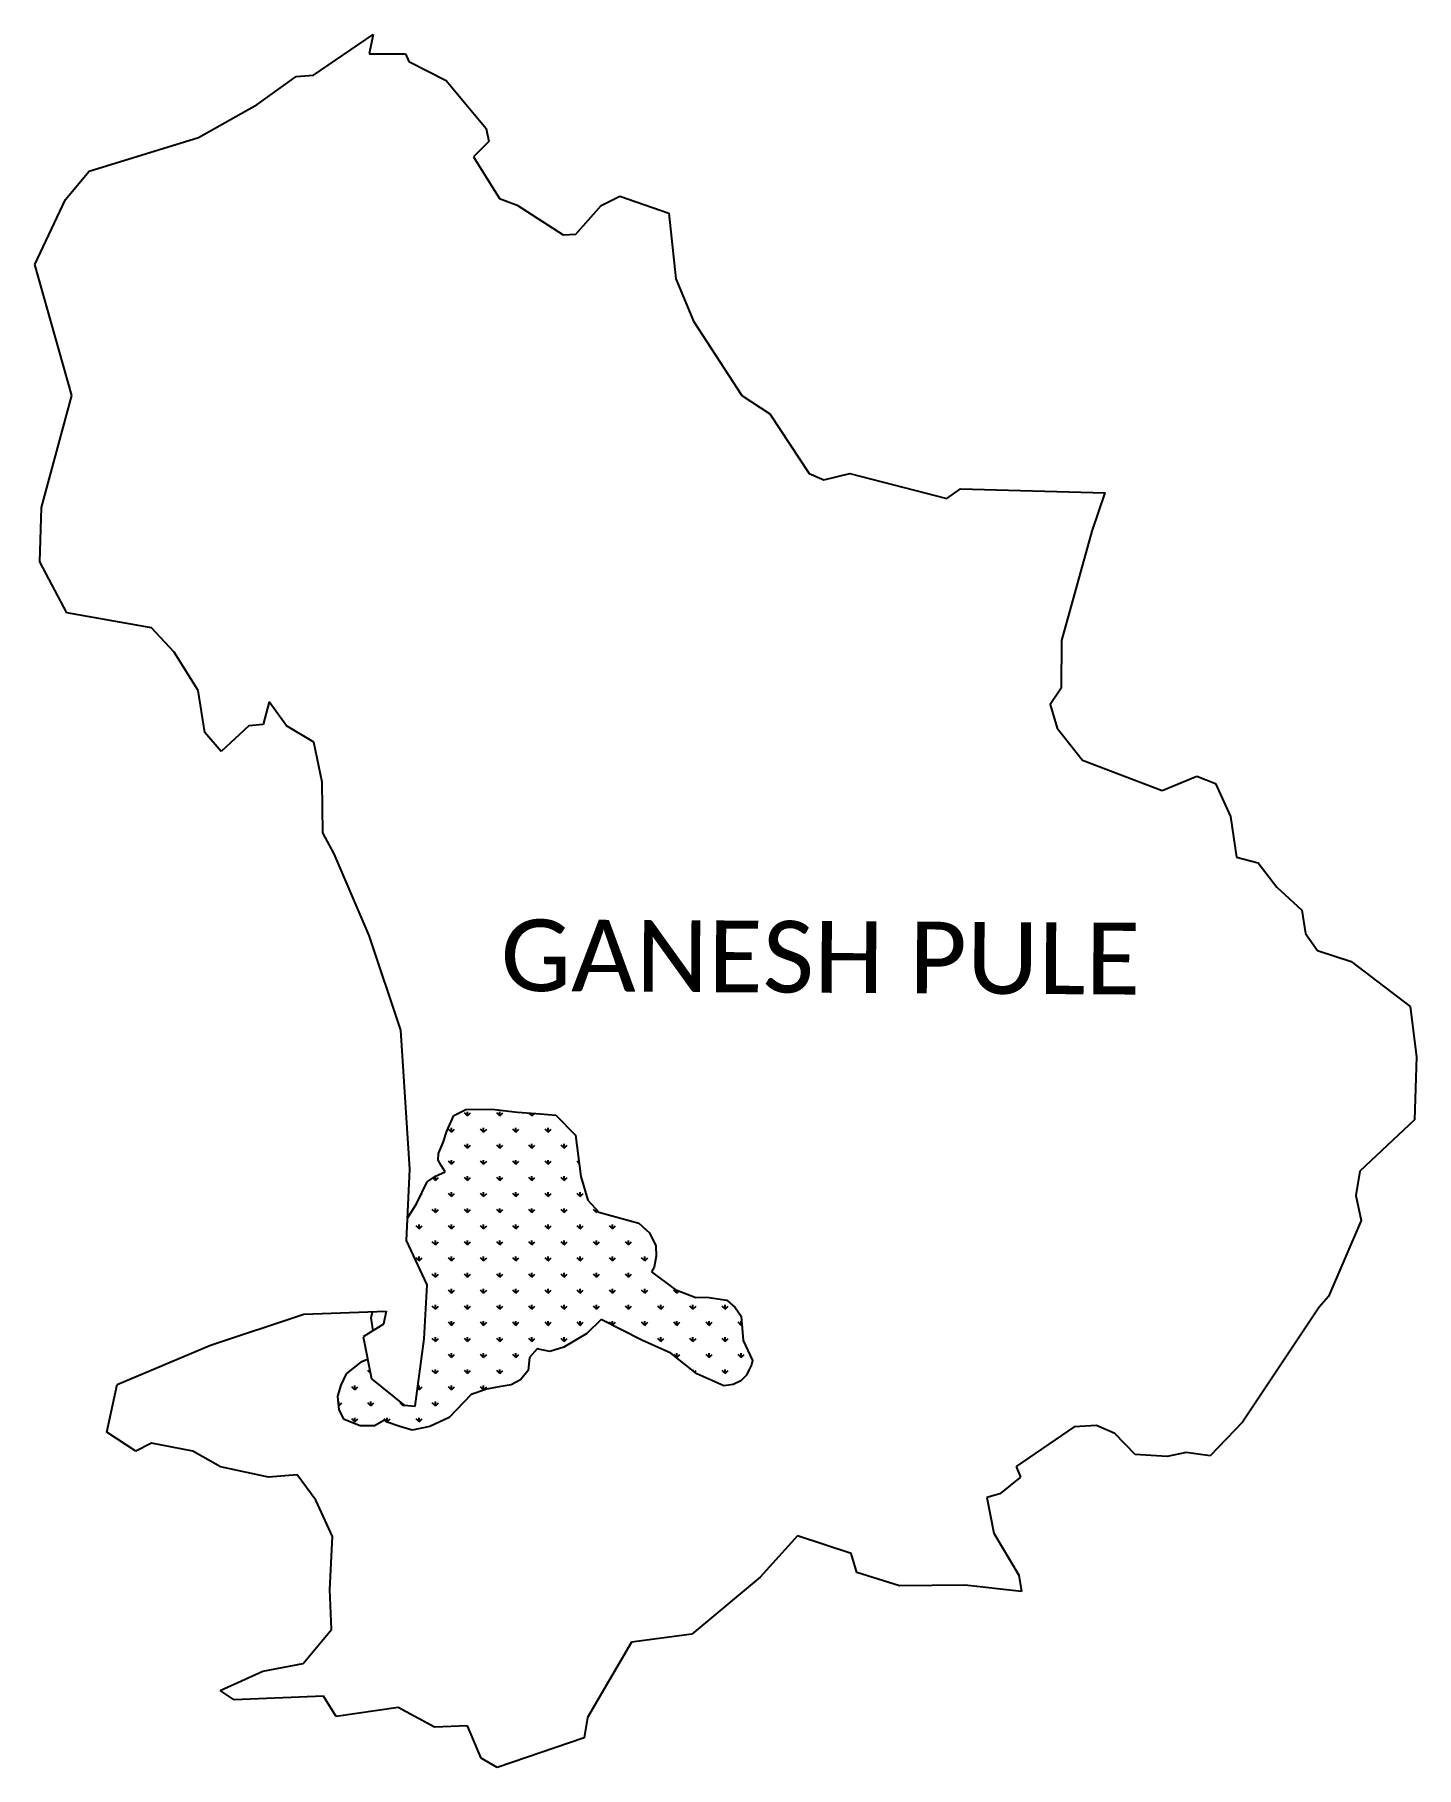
# Model space of a CAD drawing. Header units: metres. Extents: x 317582 to 320664, y 1863782 to 1867647.
import ezdxf

# ---------------------------------------------------------------- set-up
doc = ezdxf.new("R2010")
doc.units = ezdxf.units.M
for name, color, linetype in [('MANGROOVES', 112, 'Continuous'), ('village', 3, 'Continuous'), ('VILLAGE NAME', 250, 'Continuous')]:
    doc.layers.add(name, color=color, linetype=linetype)
doc.styles.get("Standard").update_dxf_attribs({"font": 'simplex.shx'})

msp = doc.modelspace()

# ---------------------------------------------------------------- linework, layer by layer
at = {"color": 3, "flags": 128}
msp.add_lwpolyline([(318887.7, 1867286.6), (318997, 1867249.2)], dxfattribs=at)
at = {"layer": 'MANGROOVES'}
for p, q in [((318517.1, 1865236.4), (318543.9, 1865249.7)), ((318543.9, 1865249.7), (318601.7, 1865250)), ((318601.7, 1865250), (318658.9, 1865243.7)), ((318501.1, 1865201.2), (318517.1, 1865236.4)), ((318658.9, 1865243.7), (318710.2, 1865239.8)), ((318710.2, 1865239.8), (318744.5, 1865237)), ((318744.5, 1865237), (318788.5, 1865192.5)), ((318483, 1865151.3), (318493.1, 1865175.6)), ((318493.1, 1865175.6), (318501.1, 1865201.2)), ((318788.5, 1865192.5), (318800, 1865099.8)), ((318482.3, 1865136.8), (318483, 1865151.3)), ((318488.7, 1865125), (318482.3, 1865136.8)), ((318457.6, 1865088), (318476.5, 1865101.1)), ((318476.5, 1865101.1), (318497.5, 1865110.8)), ((318497.5, 1865110.8), (318488.7, 1865125)), ((318800, 1865099.8), (318815.8, 1865047.4)), ((318434.6, 1865041), (318457.6, 1865088)), ((318414, 1865007.1), (318434.6, 1865041)), ((318815.8, 1865047.4), (318840.7, 1865020.6)), ((318840.7, 1865020.6), (318929.4, 1864996.1)), ((318929.4, 1864996.1), (318953.7, 1864974.8)), ((318953.7, 1864974.8), (318968, 1864945.8)), ((318968, 1864945.8), (318968.1, 1864922.1)), ((318963.8, 1864897.6), (318957.7, 1864887.3)), ((318968.1, 1864922.1), (318963.8, 1864897.6)), ((318957.7, 1864887.3), (319010.8, 1864847.8)), ((319010.8, 1864847.8), (319056.8, 1864830.1)), ((319056.8, 1864830.1), (319081.1, 1864830.6)), ((319081.1, 1864830.6), (319126.3, 1864824.2)), ((319126.3, 1864824.2), (319144.3, 1864807.9)), ((318332.7, 1864785.2), (318335.3, 1864798.3)), ((318337, 1864756), (318332.7, 1864785.2)), ((318845.6, 1864781.3), (318814, 1864749.6)), ((318936.6, 1864734.8), (318845.6, 1864781.3)), ((319144.3, 1864807.9), (319157.8, 1864788.7)), ((319157.8, 1864788.7), (319162.7, 1864734.3)), ((318814, 1864749.6), (318762.7, 1864719.7)), ((318702.9, 1864715.8), (318686.2, 1864696.4)), ((318731.2, 1864709.9), (318702.9, 1864715.8)), ((318762.7, 1864719.7), (318731.2, 1864709.9)), ((319000.8, 1864706.2), (318936.6, 1864734.8)), ((319058.9, 1864659.6), (319000.8, 1864706.2)), ((319162.7, 1864734.3), (319183.4, 1864690)), ((318278, 1864659.7), (318311.7, 1864687.2)), ((318311.7, 1864687.2), (318324.6, 1864692.5)), ((318682.7, 1864667.2), (318665.8, 1864646.9)), ((318686.2, 1864696.4), (318682.7, 1864667.2)), ((319174.8, 1864668.2), (319169.8, 1864656.7)), ((319180.7, 1864680), (319174.8, 1864668.2)), ((319183.4, 1864690), (319180.7, 1864680)), ((318258.6, 1864610.2), (318266, 1864634.8)), ((318266, 1864634.8), (318278, 1864659.7)), ((318614, 1864630.1), (318590.4, 1864625.7)), ((318645, 1864635.6), (318614, 1864630.1)), ((318665.8, 1864646.9), (318645, 1864635.6)), ((319119.1, 1864633), (319058.9, 1864659.6)), ((319140.1, 1864635.9), (319119.1, 1864633)), ((319157.2, 1864644.3), (319140.1, 1864635.9)), ((319169.8, 1864656.7), (319157.2, 1864644.3)), ((318261.4, 1864579.3), (318258.6, 1864610.2)), ((318555.8, 1864613.8), (318507, 1864562.3)), ((318590.4, 1864625.7), (318555.8, 1864613.8)), ((318272.1, 1864557.9), (318261.4, 1864579.3)), ((318308.2, 1864544.2), (318272.1, 1864557.9)), ((318362.3, 1864556.3), (318339.9, 1864543.9)), ((318368.5, 1864552.3), (318362.3, 1864556.3)), ((318396.4, 1864542.3), (318368.5, 1864552.3)), ((318507, 1864562.3), (318463.8, 1864542.2)), ((318339.9, 1864543.9), (318308.2, 1864544.2)), ((318424.3, 1864534.6), (318396.4, 1864542.3)), ((318463.8, 1864542.2), (318424.3, 1864534.6))]:
    msp.add_line(p, q, dxfattribs=at)
at = {"layer": 'MANGROOVES', "linetype": 'Continuous'}
for p, q in [((318511.7, 1865199.2), (318511.7, 1865208.7)), ((318547.6, 1865235.1), (318540.9, 1865241.9)), ((318547.6, 1865235.1), (318547.6, 1865244.6)), ((318547.6, 1865235.1), (318554.4, 1865241.9)), ((318583.6, 1865199.2), (318583.6, 1865208.7)), ((318619.5, 1865235.1), (318612.8, 1865241.9)), ((318619.5, 1865235.1), (318619.5, 1865244.6)), ((318619.5, 1865235.1), (318626.2, 1865241.9)), ((318655.4, 1865199.2), (318655.4, 1865208.7)), ((318691.3, 1865235.1), (318684.7, 1865241.7)), ((318691.3, 1865235.1), (318691.3, 1865241.2)), ((318691.3, 1865235.1), (318697, 1865240.8)), ((318727.3, 1865199.2), (318727.3, 1865208.7)), ((318511.7, 1865199.2), (318505, 1865205.9)), ((318511.7, 1865199.2), (318518.5, 1865205.9)), ((318547.6, 1865163.3), (318540.9, 1865170)), ((318547.6, 1865163.3), (318547.6, 1865172.8)), ((318547.6, 1865163.3), (318554.4, 1865170)), ((318583.6, 1865199.2), (318576.8, 1865205.9)), ((318583.6, 1865199.2), (318590.3, 1865205.9)), ((318619.5, 1865163.3), (318612.8, 1865170)), ((318619.5, 1865163.3), (318619.5, 1865172.8)), ((318619.5, 1865163.3), (318626.2, 1865170)), ((318655.4, 1865199.2), (318648.7, 1865205.9)), ((318655.4, 1865199.2), (318662.1, 1865205.9)), ((318691.3, 1865163.3), (318684.6, 1865170)), ((318691.3, 1865163.3), (318691.3, 1865172.8)), ((318691.3, 1865163.3), (318698.1, 1865170)), ((318727.3, 1865199.2), (318720.5, 1865205.9)), ((318727.3, 1865199.2), (318734, 1865205.9)), ((318763.2, 1865163.3), (318756.4, 1865170)), ((318763.2, 1865163.3), (318763.2, 1865172.8)), ((318763.2, 1865163.3), (318769.9, 1865170)), ((318511.7, 1865127.4), (318505, 1865134.1)), ((318511.7, 1865127.4), (318511.7, 1865136.9)), ((318511.7, 1865127.4), (318518.5, 1865134.1)), ((318583.6, 1865127.4), (318576.8, 1865134.1)), ((318583.6, 1865127.4), (318583.6, 1865136.9)), ((318583.6, 1865127.4), (318590.3, 1865134.1)), ((318655.4, 1865127.4), (318648.7, 1865134.1)), ((318655.4, 1865127.4), (318655.4, 1865136.9)), ((318655.4, 1865127.4), (318662.1, 1865134.1)), ((318727.3, 1865127.4), (318720.5, 1865134.1)), ((318727.3, 1865127.4), (318727.3, 1865136.9)), ((318727.3, 1865127.4), (318734, 1865134.1)), ((318796.2, 1865130.2), (318792.4, 1865134.1)), ((318475.8, 1865091.4), (318470.4, 1865096.9)), ((318475.8, 1865091.4), (318475.8, 1865100.6)), ((318475.8, 1865091.4), (318482.5, 1865098.2)), ((318547.6, 1865091.4), (318540.9, 1865098.2)), ((318547.6, 1865091.4), (318547.6, 1865101)), ((318547.6, 1865091.4), (318554.4, 1865098.2)), ((318619.5, 1865091.4), (318612.8, 1865098.2)), ((318619.5, 1865091.4), (318619.5, 1865101)), ((318619.5, 1865091.4), (318626.2, 1865098.2)), ((318691.3, 1865091.4), (318684.6, 1865098.2)), ((318691.3, 1865091.4), (318691.3, 1865101)), ((318691.3, 1865091.4), (318698.1, 1865098.2)), ((318763.2, 1865091.4), (318756.4, 1865098.2)), ((318763.2, 1865091.4), (318763.2, 1865101)), ((318763.2, 1865091.4), (318769.9, 1865098.2)), ((318443.4, 1865059), (318446.6, 1865062.2)), ((318511.7, 1865055.5), (318505, 1865062.2)), ((318511.7, 1865055.5), (318511.7, 1865065)), ((318511.7, 1865055.5), (318518.5, 1865062.2)), ((318583.6, 1865055.5), (318576.8, 1865062.2)), ((318583.6, 1865055.5), (318583.6, 1865065)), ((318583.6, 1865055.5), (318590.3, 1865062.2)), ((318655.4, 1865055.5), (318648.7, 1865062.2)), ((318655.4, 1865055.5), (318655.4, 1865065)), ((318655.4, 1865055.5), (318662.1, 1865062.2)), ((318727.3, 1865055.5), (318720.5, 1865062.2)), ((318727.3, 1865055.5), (318727.3, 1865065)), ((318727.3, 1865055.5), (318734, 1865062.2)), ((318799.1, 1865055.5), (318792.4, 1865062.2)), ((318799.1, 1865055.5), (318799.1, 1865065)), ((318799.1, 1865055.5), (318805.8, 1865062.2)), ((318475.8, 1865019.6), (318469.1, 1865026.3)), ((318475.8, 1865019.6), (318475.8, 1865029.1)), ((318475.8, 1865019.6), (318482.5, 1865026.3)), ((318547.6, 1865019.6), (318540.9, 1865026.3)), ((318547.6, 1865019.6), (318547.6, 1865029.1)), ((318547.6, 1865019.6), (318554.4, 1865026.3)), ((318619.5, 1865019.6), (318612.8, 1865026.3)), ((318619.5, 1865019.6), (318619.5, 1865029.1)), ((318619.5, 1865019.6), (318626.2, 1865026.3)), ((318691.3, 1865019.6), (318684.6, 1865026.3)), ((318691.3, 1865019.6), (318691.3, 1865029.1)), ((318691.3, 1865019.6), (318698.1, 1865026.3)), ((318763.2, 1865019.6), (318756.4, 1865026.3)), ((318763.2, 1865019.6), (318763.2, 1865029.1)), ((318763.2, 1865019.6), (318769.9, 1865026.3)), ((318835, 1865019.6), (318828.3, 1865026.3)), ((318835, 1865019.6), (318835, 1865026.7)), ((318835, 1865019.6), (318838.5, 1865023)), ((318439.9, 1864983.7), (318433.1, 1864990.4)), ((318439.9, 1864983.7), (318439.9, 1864993.2)), ((318439.9, 1864983.7), (318446.6, 1864990.4)), ((318511.7, 1864983.7), (318505, 1864990.4)), ((318511.7, 1864983.7), (318511.7, 1864993.2)), ((318511.7, 1864983.7), (318518.5, 1864990.4)), ((318583.6, 1864983.7), (318576.8, 1864990.4)), ((318583.6, 1864983.7), (318583.6, 1864993.2)), ((318583.6, 1864983.7), (318590.3, 1864990.4)), ((318655.4, 1864983.7), (318648.7, 1864990.4)), ((318655.4, 1864983.7), (318655.4, 1864993.2)), ((318655.4, 1864983.7), (318662.1, 1864990.4)), ((318727.3, 1864983.7), (318720.5, 1864990.4)), ((318727.3, 1864983.7), (318727.3, 1864993.2)), ((318727.3, 1864983.7), (318734, 1864990.4)), ((318799.1, 1864983.7), (318792.4, 1864990.4)), ((318799.1, 1864983.7), (318799.1, 1864993.2)), ((318799.1, 1864983.7), (318805.8, 1864990.4)), ((318870.9, 1864983.7), (318864.2, 1864990.4)), ((318870.9, 1864983.7), (318870.9, 1864993.2)), ((318870.9, 1864983.7), (318877.7, 1864990.4)), ((318942.8, 1864983.7), (318937.6, 1864988.8)), ((318942.8, 1864983.7), (318942.8, 1864984.3)), ((318942.8, 1864983.7), (318943.1, 1864984)), ((318475.8, 1864947.7), (318469.1, 1864954.5)), ((318475.8, 1864947.7), (318475.8, 1864957.3)), ((318475.8, 1864947.7), (318482.5, 1864954.5)), ((318547.6, 1864947.7), (318540.9, 1864954.5)), ((318547.6, 1864947.7), (318547.6, 1864957.3)), ((318547.6, 1864947.7), (318554.4, 1864954.5)), ((318619.5, 1864947.7), (318612.8, 1864954.5)), ((318619.5, 1864947.7), (318619.5, 1864957.3)), ((318619.5, 1864947.7), (318626.2, 1864954.5)), ((318691.3, 1864947.7), (318684.6, 1864954.5)), ((318691.3, 1864947.7), (318691.3, 1864957.3)), ((318691.3, 1864947.7), (318698.1, 1864954.5)), ((318763.2, 1864947.7), (318756.4, 1864954.5)), ((318763.2, 1864947.7), (318763.2, 1864957.3)), ((318763.2, 1864947.7), (318769.9, 1864954.5)), ((318835, 1864947.7), (318828.3, 1864954.5)), ((318835, 1864947.7), (318835, 1864957.3)), ((318835, 1864947.7), (318841.7, 1864954.5)), ((318906.9, 1864947.7), (318900.1, 1864954.5)), ((318906.9, 1864947.7), (318906.9, 1864957.3)), ((318906.9, 1864947.7), (318913.6, 1864954.5)), ((318439.9, 1864911.8), (318433.1, 1864918.6)), ((318439.9, 1864911.8), (318439.9, 1864921.4)), ((318439.9, 1864911.8), (318446.6, 1864918.6)), ((318511.7, 1864911.8), (318505, 1864918.6)), ((318511.7, 1864911.8), (318511.7, 1864921.4)), ((318511.7, 1864911.8), (318518.5, 1864918.6)), ((318583.6, 1864911.8), (318576.8, 1864918.6)), ((318583.6, 1864911.8), (318583.6, 1864921.4)), ((318583.6, 1864911.8), (318590.3, 1864918.6)), ((318655.4, 1864911.8), (318648.7, 1864918.6)), ((318655.4, 1864911.8), (318655.4, 1864921.4)), ((318655.4, 1864911.8), (318662.1, 1864918.6)), ((318727.3, 1864911.8), (318720.5, 1864918.6)), ((318727.3, 1864911.8), (318727.3, 1864921.4)), ((318727.3, 1864911.8), (318734, 1864918.6)), ((318799.1, 1864911.8), (318792.4, 1864918.6)), ((318799.1, 1864911.8), (318799.1, 1864921.4)), ((318799.1, 1864911.8), (318805.8, 1864918.6)), ((318870.9, 1864911.8), (318864.2, 1864918.6)), ((318870.9, 1864911.8), (318870.9, 1864921.4)), ((318870.9, 1864911.8), (318877.7, 1864918.6)), ((318942.8, 1864911.8), (318936, 1864918.6)), ((318942.8, 1864911.8), (318942.8, 1864921.4)), ((318942.8, 1864911.8), (318949.5, 1864918.6)), ((318475.8, 1864875.9), (318469.1, 1864882.6)), ((318475.8, 1864875.9), (318475.8, 1864885.4)), ((318475.8, 1864875.9), (318482.5, 1864882.6)), ((318547.6, 1864875.9), (318540.9, 1864882.6)), ((318547.6, 1864875.9), (318547.6, 1864885.4)), ((318547.6, 1864875.9), (318554.4, 1864882.6)), ((318619.5, 1864875.9), (318612.8, 1864882.6)), ((318619.5, 1864875.9), (318619.5, 1864885.4)), ((318619.5, 1864875.9), (318626.2, 1864882.6)), ((318691.3, 1864875.9), (318684.6, 1864882.6)), ((318691.3, 1864875.9), (318691.3, 1864885.4)), ((318691.3, 1864875.9), (318698.1, 1864882.6)), ((318763.2, 1864875.9), (318756.4, 1864882.6)), ((318763.2, 1864875.9), (318763.2, 1864885.4)), ((318763.2, 1864875.9), (318769.9, 1864882.6)), ((318835, 1864875.9), (318828.3, 1864882.6)), ((318835, 1864875.9), (318835, 1864885.4)), ((318835, 1864875.9), (318841.7, 1864882.6)), ((318906.9, 1864875.9), (318900.1, 1864882.6)), ((318906.9, 1864875.9), (318906.9, 1864885.4)), ((318906.9, 1864875.9), (318913.6, 1864882.6)), ((318511.7, 1864840), (318505, 1864846.7)), ((318511.7, 1864840), (318511.7, 1864849.5)), ((318511.7, 1864840), (318518.5, 1864846.7)), ((318583.6, 1864840), (318576.8, 1864846.7)), ((318583.6, 1864840), (318583.6, 1864849.5)), ((318583.6, 1864840), (318590.3, 1864846.7)), ((318655.4, 1864840), (318648.7, 1864846.7)), ((318655.4, 1864840), (318655.4, 1864849.5)), ((318655.4, 1864840), (318662.1, 1864846.7)), ((318727.3, 1864840), (318720.5, 1864846.7)), ((318727.3, 1864840), (318727.3, 1864849.5)), ((318727.3, 1864840), (318734, 1864846.7)), ((318799.1, 1864840), (318792.4, 1864846.7)), ((318799.1, 1864840), (318799.1, 1864849.5)), ((318799.1, 1864840), (318805.8, 1864846.7)), ((318870.9, 1864840), (318864.2, 1864846.7)), ((318870.9, 1864840), (318870.9, 1864849.5)), ((318870.9, 1864840), (318877.7, 1864846.7)), ((318942.8, 1864840), (318936, 1864846.7)), ((318942.8, 1864840), (318942.8, 1864849.5)), ((318942.8, 1864840), (318949.5, 1864846.7)), ((319014.6, 1864840), (319007.9, 1864846.7)), ((319014.6, 1864840), (319014.6, 1864846.3)), ((319014.6, 1864840), (319019.2, 1864844.6)), ((318475.8, 1864804.1), (318469.1, 1864810.8)), ((318475.8, 1864804.1), (318475.8, 1864813.6)), ((318475.8, 1864804.1), (318482.5, 1864810.8)), ((318547.6, 1864804.1), (318540.9, 1864810.8)), ((318547.6, 1864804.1), (318547.6, 1864813.6)), ((318547.6, 1864804.1), (318554.4, 1864810.8)), ((318619.5, 1864804.1), (318612.8, 1864810.8)), ((318619.5, 1864804.1), (318619.5, 1864813.6)), ((318619.5, 1864804.1), (318626.2, 1864810.8)), ((318691.3, 1864804.1), (318684.6, 1864810.8)), ((318691.3, 1864804.1), (318691.3, 1864813.6)), ((318691.3, 1864804.1), (318698.1, 1864810.8)), ((318763.2, 1864804.1), (318756.4, 1864810.8)), ((318763.2, 1864804.1), (318763.2, 1864813.6)), ((318763.2, 1864804.1), (318769.9, 1864810.8)), ((318835, 1864804.1), (318828.3, 1864810.8)), ((318835, 1864804.1), (318835, 1864813.6)), ((318835, 1864804.1), (318841.7, 1864810.8)), ((318906.9, 1864804.1), (318900.1, 1864810.8)), ((318906.9, 1864804.1), (318906.9, 1864813.6)), ((318906.9, 1864804.1), (318913.6, 1864810.8)), ((318978.7, 1864804.1), (318972, 1864810.8)), ((318978.7, 1864804.1), (318978.7, 1864813.6)), ((318978.7, 1864804.1), (318985.4, 1864810.8)), ((319050.5, 1864804.1), (319043.8, 1864810.8)), ((319050.5, 1864804.1), (319050.5, 1864813.6)), ((319050.5, 1864804.1), (319057.3, 1864810.8)), ((319122.4, 1864804.1), (319115.6, 1864810.8)), ((319122.4, 1864804.1), (319122.4, 1864813.6)), ((319122.4, 1864804.1), (319129.1, 1864810.8)), ((318511.7, 1864768.1), (318505, 1864774.9)), ((318511.7, 1864768.1), (318511.7, 1864777.7)), ((318511.7, 1864768.1), (318518.5, 1864774.9)), ((318583.6, 1864768.1), (318576.8, 1864774.9)), ((318583.6, 1864768.1), (318583.6, 1864777.7)), ((318583.6, 1864768.1), (318590.3, 1864774.9)), ((318655.4, 1864768.1), (318648.7, 1864774.9)), ((318655.4, 1864768.1), (318655.4, 1864777.7)), ((318655.4, 1864768.1), (318662.1, 1864774.9)), ((318727.3, 1864768.1), (318720.5, 1864774.9)), ((318727.3, 1864768.1), (318727.3, 1864777.7)), ((318727.3, 1864768.1), (318734, 1864774.9)), ((318799.1, 1864768.1), (318792.4, 1864774.9)), ((318799.1, 1864768.1), (318799.1, 1864777.7)), ((318799.1, 1864768.1), (318805.8, 1864774.9)), ((318870.5, 1864768.6), (318864.2, 1864774.9)), ((318870.9, 1864768.4), (318870.9, 1864777.7)), ((318871.1, 1864768.3), (318877.7, 1864774.9)), ((318942.8, 1864768.1), (318936, 1864774.9)), ((318942.8, 1864768.1), (318942.8, 1864777.7)), ((318942.8, 1864768.1), (318949.5, 1864774.9)), ((319014.6, 1864768.1), (319007.9, 1864774.9)), ((319014.6, 1864768.1), (319014.6, 1864777.7)), ((319014.6, 1864768.1), (319021.4, 1864774.9)), ((319086.5, 1864768.1), (319079.7, 1864774.9)), ((319086.5, 1864768.1), (319086.5, 1864777.7)), ((319086.5, 1864768.1), (319093.2, 1864774.9)), ((319158.3, 1864768.1), (319151.6, 1864774.9)), ((319158.3, 1864768.1), (319158.3, 1864777.7)), ((319158.3, 1864768.1), (319159.5, 1864769.4)), ((318475.8, 1864732.2), (318469.1, 1864739)), ((318475.8, 1864732.2), (318475.8, 1864741.7)), ((318475.8, 1864732.2), (318482.5, 1864739)), ((318511.7, 1864696.3), (318511.7, 1864705.8)), ((318547.6, 1864732.2), (318540.9, 1864739)), ((318547.6, 1864732.2), (318547.6, 1864741.7)), ((318547.6, 1864732.2), (318554.4, 1864739)), ((318583.6, 1864696.3), (318583.6, 1864705.8)), ((318619.5, 1864732.2), (318612.8, 1864739)), ((318619.5, 1864732.2), (318619.5, 1864741.7)), ((318619.5, 1864732.2), (318626.2, 1864739)), ((318655.4, 1864696.3), (318655.4, 1864705.8)), ((318691.3, 1864732.2), (318684.6, 1864739)), ((318691.3, 1864732.2), (318691.3, 1864741.7)), ((318691.3, 1864732.2), (318698.1, 1864739)), ((318763.2, 1864732.2), (318756.4, 1864739)), ((318763.2, 1864732.2), (318763.2, 1864741.7)), ((318763.2, 1864732.2), (318769.9, 1864739)), ((318978.7, 1864732.2), (318972, 1864739)), ((318978.7, 1864732.2), (318978.7, 1864741.7)), ((318978.7, 1864732.2), (318985.4, 1864739)), ((319014.6, 1864696.3), (319014.6, 1864705.8)), ((319050.5, 1864732.2), (319043.8, 1864739)), ((319050.5, 1864732.2), (319050.5, 1864741.7)), ((319050.5, 1864732.2), (319057.3, 1864739)), ((319086.5, 1864696.3), (319086.5, 1864705.8)), ((319122.4, 1864732.2), (319115.6, 1864739)), ((319122.4, 1864732.2), (319122.4, 1864741.7)), ((319122.4, 1864732.2), (319129.1, 1864739)), ((319158.3, 1864696.3), (319158.3, 1864705.8)), ((318330.5, 1864662), (318325.4, 1864667.1)), ((318446.3, 1864702.8), (318446.6, 1864703)), ((318475.8, 1864660.4), (318469.1, 1864667.1)), ((318475.8, 1864660.4), (318475.8, 1864669.9)), ((318475.8, 1864660.4), (318482.5, 1864667.1)), ((318511.7, 1864696.3), (318505, 1864703)), ((318511.7, 1864696.3), (318518.5, 1864703)), ((318547.6, 1864660.4), (318540.9, 1864667.1)), ((318547.6, 1864660.4), (318547.6, 1864669.9)), ((318547.6, 1864660.4), (318554.4, 1864667.1)), ((318583.6, 1864696.3), (318576.8, 1864703)), ((318583.6, 1864696.3), (318590.3, 1864703)), ((318619.5, 1864660.4), (318612.8, 1864667.1)), ((318619.5, 1864660.4), (318619.5, 1864669.9)), ((318619.5, 1864660.4), (318626.2, 1864667.1)), ((318655.4, 1864696.3), (318648.7, 1864703)), ((318655.4, 1864696.3), (318662.1, 1864703)), ((319014.6, 1864696.3), (319007.9, 1864703)), ((319014.6, 1864696.3), (319021.4, 1864703)), ((319050.5, 1864666.3), (319050.5, 1864669.9)), ((319053.8, 1864663.6), (319057.3, 1864667.1)), ((319086.5, 1864696.3), (319079.7, 1864703)), ((319086.5, 1864696.3), (319093.2, 1864703)), ((319122.4, 1864660.4), (319115.6, 1864667.1)), ((319122.4, 1864660.4), (319122.4, 1864669.9)), ((319122.4, 1864660.4), (319129.1, 1864667.1)), ((319158.3, 1864696.3), (319151.6, 1864703)), ((319158.3, 1864696.3), (319165, 1864703)), ((318296.2, 1864624.5), (318289.5, 1864631.2)), ((318296.2, 1864624.5), (318296.2, 1864634)), ((318296.2, 1864624.5), (318302.9, 1864631.2)), ((318439.9, 1864624.5), (318436.1, 1864628.2)), ((318439.9, 1864624.5), (318439.9, 1864634)), ((318439.9, 1864624.5), (318446.6, 1864631.2)), ((318511.7, 1864624.5), (318505, 1864631.2)), ((318511.7, 1864624.5), (318511.7, 1864634)), ((318511.7, 1864624.5), (318518.5, 1864631.2)), ((318583.6, 1864624.5), (318576.8, 1864631.2)), ((318583.6, 1864624.5), (318583.6, 1864634)), ((318583.6, 1864624.5), (318590.3, 1864631.2)), ((318260.3, 1864591.8), (318260.3, 1864598.1)), ((318260.5, 1864588.8), (318267, 1864595.3)), ((318332.1, 1864588.5), (318325.4, 1864595.3)), ((318332.1, 1864588.5), (318332.1, 1864598.1)), ((318332.1, 1864588.5), (318338.9, 1864595.3)), ((318404, 1864588.5), (318397.2, 1864595.3)), ((318404, 1864588.5), (318404, 1864592.4)), ((318404, 1864588.5), (318406.1, 1864590.7)), ((318475.8, 1864588.5), (318469.1, 1864595.3)), ((318475.8, 1864588.5), (318475.8, 1864598.1)), ((318475.8, 1864588.5), (318482.5, 1864595.3)), ((318296.2, 1864552.6), (318289.5, 1864559.4)), ((318296.2, 1864552.6), (318296.2, 1864562.1)), ((318296.2, 1864552.6), (318302.9, 1864559.4)), ((318368, 1864552.7), (318361.3, 1864559.4)), ((318368, 1864552.6), (318368, 1864562.1)), ((318368, 1864552.6), (318374.8, 1864559.4)), ((318439.9, 1864552.6), (318433.1, 1864559.4)), ((318439.9, 1864552.6), (318439.9, 1864562.1)), ((318439.9, 1864552.6), (318446.6, 1864559.4))]:
    msp.add_line(p, q, dxfattribs=at)
at = {"layer": 'village', "color": 3}
for p, q in [((318204, 1867557.1), (318337.5, 1867647.3)), ((318337.5, 1867647.3), (318328.1, 1867604.2)), ((318328.1, 1867604.2), (318409.6, 1867604.4)), ((318409.6, 1867604.4), (318416.9, 1867587.7)), ((318416.9, 1867587.7), (318499.7, 1867545.3)), ((318078.5, 1867491.3), (318165.4, 1867554)), ((318165.4, 1867554), (318204, 1867557.1)), ((318499.7, 1867545.3), (318588.9, 1867438.2)), ((317947.5, 1867417.7), (318078.5, 1867491.3)), ((317704, 1867342.4), (317947.5, 1867417.7)), ((318588.9, 1867438.2), (318595.3, 1867409.2)), ((318595.3, 1867409.2), (318561.2, 1867374.4)), ((318561.2, 1867374.4), (318619.2, 1867281.8)), ((317650.6, 1867279.2), (317704, 1867342.4)), ((317582.1, 1867134.5), (317650.6, 1867279.2)), ((318619.2, 1867281.8), (318658.1, 1867267.2)), ((318658.1, 1867267.2), (318761.2, 1867200.9)), ((318789, 1867202.3), (318845.4, 1867265.8)), ((318845.4, 1867265.8), (318887.7, 1867286.6)), ((318761.2, 1867200.9), (318789, 1867202.3)), ((317664.7, 1866842.2), (317582.1, 1867134.5)), ((317597.4, 1866592.3), (317664.7, 1866842.2)), ((317593.7, 1866471.2), (317597.4, 1866592.3)), ((317653.6, 1866357.2), (317593.7, 1866471.2)), ((317842.8, 1866323.7), (317653.6, 1866357.2)), ((317893.5, 1866270.1), (317842.8, 1866323.7)), ((317946.9, 1866184.6), (317893.5, 1866270.1)), ((317961.7, 1866090.7), (317946.9, 1866184.6)), ((318105.3, 1866159.2), (318092, 1866108.2)), ((318144.1, 1866105.6), (318105.3, 1866159.2)), ((318059.8, 1866105.8), (317997.9, 1866048.2)), ((318092, 1866108.2), (318059.8, 1866105.8)), ((318204.8, 1866068.9), (318144.1, 1866105.6)), ((319862.5, 1866100.4), (319919.7, 1866029.2)), ((317997.9, 1866048.2), (317961.7, 1866090.7)), ((318223.3, 1865980), (318204.8, 1866068.9)), ((319919.7, 1866029.2), (320096.9, 1865961.3)), ((318224.5, 1865866.7), (318223.3, 1865980)), ((320096.9, 1865961.3), (320174.6, 1865993)), ((320174.6, 1865993), (320215.8, 1865976.5)), ((320215.8, 1865976.5), (320249.5, 1865903.3)), ((320249.5, 1865903.3), (320262.9, 1865812.7)), ((318250.1, 1865819.8), (318224.5, 1865866.7)), ((318328.2, 1865637.4), (318250.1, 1865819.8)), ((320262.9, 1865812.7), (320311.2, 1865799.6)), ((320311.2, 1865799.6), (320352.7, 1865745.6)), ((320352.7, 1865745.6), (320408.5, 1865694.5)), ((320408.5, 1865694.5), (320416.4, 1865642.5)), ((318398.9, 1865426.6), (318328.2, 1865637.4)), ((320416.4, 1865642.5), (320443.2, 1865604.6)), ((320443.2, 1865604.6), (320518.4, 1865579.6)), ((320518.4, 1865579.6), (320650.1, 1865479.7)), ((320650.1, 1865479.7), (320664, 1865366.7)), ((318418.9, 1865116.4), (318398.9, 1865426.6)), ((320664, 1865366.7), (320660, 1865226.4)), ((320660, 1865226.4), (320537.9, 1865112.1)), ((318411.7, 1864957.7), (318418.9, 1865116.4)), ((320537.9, 1865112.1), (320528.8, 1865057.8)), ((320528.8, 1865057.8), (320540.9, 1865001.8)), ((320540.9, 1865001.8), (320467.8, 1864832.5)), ((318457.7, 1864858.7), (318411.7, 1864957.7)), ((318451.2, 1864737.9), (318457.7, 1864858.7)), ((320467.8, 1864832.5), (320447, 1864808.5)), ((317974.2, 1864723.8), (318182.3, 1864792.7)), ((318182.3, 1864792.7), (318365.8, 1864799.4)), ((318365.8, 1864799.4), (318360, 1864770.6)), ((320447, 1864808.5), (320276, 1864551.9)), ((318360, 1864770.6), (318315, 1864742.1)), ((317766, 1864636.5), (317974.2, 1864723.8)), ((318315, 1864742.1), (318333.1, 1864648.6)), ((318430.5, 1864587.8), (318451.2, 1864737.9)), ((317742.7, 1864529.6), (317766, 1864636.5)), ((318333.1, 1864648.6), (318406.5, 1864590.4)), ((318406.5, 1864590.4), (318430.5, 1864587.8)), ((320276, 1864551.9), (320204.4, 1864476.8)), ((317808, 1864487.1), (317742.7, 1864529.6)), ((319900.8, 1864541.7), (319771.5, 1864453.1)), ((319950.3, 1864544.8), (319900.8, 1864541.7)), ((319991.3, 1864527.1), (319950.3, 1864544.8)), ((320036.8, 1864480.3), (319991.3, 1864527.1)), ((317842.4, 1864504.9), (317808, 1864487.1)), ((317935.2, 1864487.3), (317842.4, 1864504.9)), ((317996.7, 1864452.4), (317935.2, 1864487.3)), ((320108.1, 1864475.2), (320036.8, 1864480.3)), ((320150.8, 1864484.6), (320108.1, 1864475.2)), ((320204.4, 1864476.8), (320150.8, 1864484.6)), ((318103.8, 1864429.1), (317996.7, 1864452.4)), ((318167.8, 1864434.6), (318103.8, 1864429.1)), ((318209.4, 1864378.2), (318167.8, 1864434.6)), ((319771.5, 1864453.1), (319781.3, 1864429.2)), ((319781.3, 1864429.2), (319734.8, 1864392.6)), ((318246.3, 1864297), (318209.4, 1864378.2)), ((319734.8, 1864392.6), (319706.1, 1864384.2)), ((319706.1, 1864384.2), (319721.5, 1864304.6)), ((318240.3, 1864179.1), (318246.3, 1864297)), ((319283.8, 1864298.6), (319200.4, 1864206.4)), ((319403.6, 1864259.5), (319283.8, 1864298.6)), ((319721.5, 1864304.6), (319777.3, 1864211)), ((319416, 1864216.7), (319403.6, 1864259.5)), ((319200.4, 1864206.4), (319047.6, 1864079.4)), ((319511, 1864186.8), (319416, 1864216.7)), ((319777.3, 1864211), (319783.6, 1864174.4)), ((318244.4, 1864089.5), (318240.3, 1864179.1)), ((319656.8, 1864188.2), (319511, 1864186.8)), ((319783.6, 1864174.4), (319656.8, 1864188.2)), ((318180.8, 1864013.9), (318244.4, 1864089.5)), ((318913.4, 1864061.3), (318815.5, 1863893.6)), ((319047.6, 1864079.4), (318913.4, 1864061.3)), ((318091, 1863996.6), (318180.8, 1864013.9)), ((317995.5, 1863953.4), (318091, 1863996.6)), ((318027, 1863932.8), (317995.5, 1863953.4)), ((318226.1, 1863940.9), (318027, 1863932.8)), ((318254.3, 1863895.5), (318226.1, 1863940.9)), ((318392.7, 1863915.7), (318254.3, 1863895.5)), ((318473.9, 1863872), (318392.7, 1863915.7)), ((318815.5, 1863893.6), (318807.9, 1863848)), ((318547.6, 1863874.4), (318473.9, 1863872)), ((318577.7, 1863802.3), (318547.6, 1863874.4)), ((318807.9, 1863848), (318613.8, 1863782.1)), ((318613.8, 1863782.1), (318577.7, 1863802.3))]:
    msp.add_line(p, q, dxfattribs=at)
msp.add_polyline3d([(318997, 1867249.2, 0), (319011.9, 1867102.2, 0), (319051.8, 1867008.5, 0), (319159.1, 1866842.5, 0), (319222, 1866801.2, 0), (319309.6, 1866668.5, 0), (319342.7, 1866654.4, 0), (319400.5, 1866668.3, 0), (319616.6, 1866612.2, 0), (319647.3, 1866633.9, 0), (319969.2, 1866625.1, 0), (319940.1, 1866539.5, 0), (319872.6, 1866296, 0), (319871.7, 1866189.5, 0), (319847.5, 1866153.3, 0), (319862.5, 1866100.4, 0)], dxfattribs=at)

# ---------------------------------------------------------------- texts
at = {"layer": 'VILLAGE NAME', "insert": (318622.1, 1865674), "char_height": 160.021, "attachment_point": 1, "rotation": 359.6762}
msp.add_mtext_dynamic_manual_height_columns('{\\fCalibri|b0|i0|c0|p34;GANESH PULE}', width=2105.72, gutter_width=800.1, heights=[0], dxfattribs=at)

doc.saveas('drawing.dxf')
